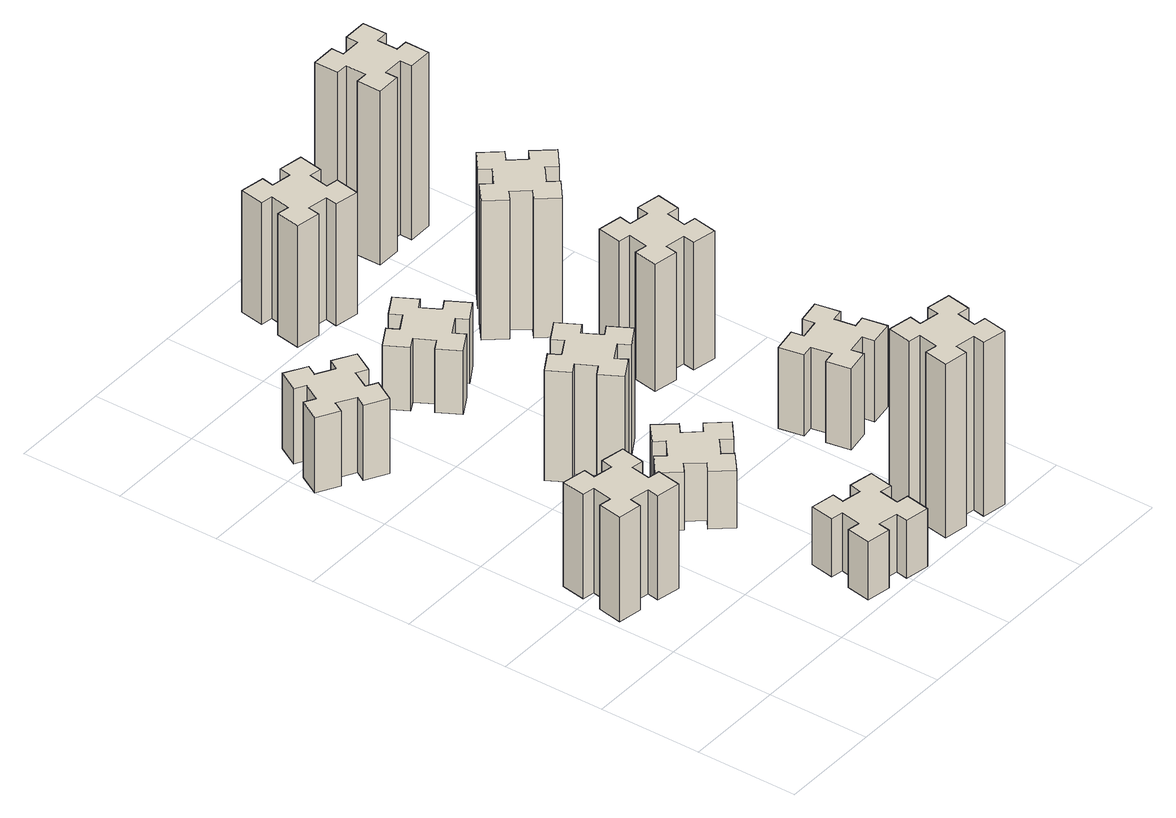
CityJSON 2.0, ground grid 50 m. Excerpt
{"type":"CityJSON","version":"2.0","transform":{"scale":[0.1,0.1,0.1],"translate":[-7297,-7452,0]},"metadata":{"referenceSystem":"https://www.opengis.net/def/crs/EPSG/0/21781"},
"CityObjects":{
"building1":{"type":"Building","attributes":{"class":"1000","function":"1000","usage":"1000","yearOfConstruction":2016,"roofType":"1000","measuredHeight":54,"storeysAboveGround":30,"storeysBelowGround":0},"geometry":[{"type":"Solid","lod":"1","boundaries":[[[[0,1,2,3,4,5,6,7,8,9,10,11,12,13,14,15,16,17,18,19]],[[17,16,20,21]],[[16,15,22,20]],[[15,14,23,22]],[[14,13,24,23]],[[13,12,25,24]],[[12,11,26,25]],[[11,10,27,26]],[[10,9,28,27]],[[9,8,29,28]],[[8,7,30,29]],[[7,6,31,30]],[[6,5,32,31]],[[5,4,33,32]],[[4,3,34,33]],[[3,2,35,34]],[[2,1,36,35]],[[1,0,37,36]],[[0,19,38,37]],[[19,18,39,38]],[[18,17,21,39]],[[24,25,26,27,28,29,30,31,32,33,34,35,36,37,38,39,21,20,22,23]]]]}]},
"building2":{"type":"Building","attributes":{"class":"1000","function":"1000","usage":"1000","yearOfConstruction":2016,"roofType":"1000","measuredHeight":39,"storeysAboveGround":30,"storeysBelowGround":0},"geometry":[{"type":"Solid","lod":"1","boundaries":[[[[40,41,42,43,44,45,46,47,48,49,50,51,52,53,54,55,56,57,58,59]],[[57,56,60,61]],[[56,55,62,60]],[[55,54,63,62]],[[54,53,64,63]],[[53,52,65,64]],[[52,51,66,65]],[[51,50,67,66]],[[50,49,68,67]],[[49,48,69,68]],[[48,47,70,69]],[[47,46,71,70]],[[46,45,72,71]],[[45,44,73,72]],[[44,43,74,73]],[[43,42,75,74]],[[42,41,76,75]],[[41,40,77,76]],[[40,59,78,77]],[[59,58,79,78]],[[58,57,61,79]],[[64,65,66,67,68,69,70,71,72,73,74,75,76,77,78,79,61,60,62,63]]]]}]},
"building3":{"type":"Building","attributes":{"class":"1000","function":"1000","usage":"1000","yearOfConstruction":2016,"roofType":"1000","measuredHeight":30,"storeysAboveGround":30,"storeysBelowGround":0},"geometry":[{"type":"Solid","lod":"1","boundaries":[[[[80,81,82,83,84,85,86,87,88,89,90,91,92,93,94,95,96,97,98,99]],[[97,96,100,101]],[[96,95,102,100]],[[95,94,103,102]],[[94,93,104,103]],[[93,92,105,104]],[[92,91,106,105]],[[91,90,107,106]],[[90,89,108,107]],[[89,88,109,108]],[[88,87,110,109]],[[87,86,111,110]],[[86,85,112,111]],[[85,84,113,112]],[[84,83,114,113]],[[83,82,115,114]],[[82,81,116,115]],[[81,80,117,116]],[[80,99,118,117]],[[99,98,119,118]],[[98,97,101,119]],[[104,105,106,107,108,109,110,111,112,113,114,115,116,117,118,119,101,100,102,103]]]]}]},
"building4":{"type":"Building","attributes":{"class":"1000","function":"1000","usage":"1000","yearOfConstruction":2016,"roofType":"1000","measuredHeight":30,"storeysAboveGround":30,"storeysBelowGround":0},"geometry":[{"type":"Solid","lod":"1","boundaries":[[[[120,121,122,123,124,125,126,127,128,129,130,131,132,133,134,135,136,137,138,139]],[[137,136,140,141]],[[136,135,142,140]],[[135,134,143,142]],[[134,133,144,143]],[[133,132,145,144]],[[132,131,146,145]],[[131,130,147,146]],[[130,129,148,147]],[[129,128,149,148]],[[128,127,150,149]],[[127,126,151,150]],[[126,125,152,151]],[[125,124,153,152]],[[124,123,154,153]],[[123,122,155,154]],[[122,121,156,155]],[[121,120,157,156]],[[120,139,158,157]],[[139,138,159,158]],[[138,137,141,159]],[[144,145,146,147,148,149,150,151,152,153,154,155,156,157,158,159,141,140,142,143]]]]}]},
"building5":{"type":"Building","attributes":{"class":"1000","function":"1000","usage":"1000","yearOfConstruction":2016,"roofType":"1000","measuredHeight":57,"storeysAboveGround":30,"storeysBelowGround":0},"geometry":[{"type":"Solid","lod":"1","boundaries":[[[[160,161,162,163,164,165,166,167,168,169,170,171,172,173,174,175,176,177,178,179]],[[177,176,180,181]],[[176,175,182,180]],[[175,174,183,182]],[[174,173,184,183]],[[173,172,185,184]],[[172,171,186,185]],[[171,170,187,186]],[[170,169,188,187]],[[169,168,189,188]],[[168,167,190,189]],[[167,166,191,190]],[[166,165,192,191]],[[165,164,193,192]],[[164,163,194,193]],[[163,162,195,194]],[[162,161,196,195]],[[161,160,197,196]],[[160,179,198,197]],[[179,178,199,198]],[[178,177,181,199]],[[184,185,186,187,188,189,190,191,192,193,194,195,196,197,198,199,181,180,182,183]]]]}]},
"building6":{"type":"Building","attributes":{"class":"1000","function":"1000","usage":"1000","yearOfConstruction":2016,"roofType":"1000","measuredHeight":90,"storeysAboveGround":30,"storeysBelowGround":0},"geometry":[{"type":"Solid","lod":"1","boundaries":[[[[200,201,202,203,204,205,206,207,208,209,210,211,212,213,214,215,216,217,218,219]],[[217,216,220,221]],[[216,215,222,220]],[[215,214,223,222]],[[214,213,224,223]],[[213,212,225,224]],[[212,211,226,225]],[[211,210,227,226]],[[210,209,228,227]],[[209,208,229,228]],[[208,207,230,229]],[[207,206,231,230]],[[206,205,232,231]],[[205,204,233,232]],[[204,203,234,233]],[[203,202,235,234]],[[202,201,236,235]],[[201,200,237,236]],[[200,219,238,237]],[[219,218,239,238]],[[218,217,221,239]],[[224,225,226,227,228,229,230,231,232,233,234,235,236,237,238,239,221,220,222,223]]]]}]},
"building7":{"type":"Building","attributes":{"class":"1000","function":"1000","usage":"1000","yearOfConstruction":2016,"roofType":"1000","measuredHeight":33,"storeysAboveGround":30,"storeysBelowGround":0},"geometry":[{"type":"Solid","lod":"1","boundaries":[[[[240,241,242,243,244,245,246,247,248,249,250,251,252,253,254,255,256,257,258,259]],[[257,256,260,261]],[[256,255,262,260]],[[255,254,263,262]],[[254,253,264,263]],[[253,252,265,264]],[[252,251,266,265]],[[251,250,267,266]],[[250,249,268,267]],[[249,248,269,268]],[[248,247,270,269]],[[247,246,271,270]],[[246,245,272,271]],[[245,244,273,272]],[[244,243,274,273]],[[243,242,275,274]],[[242,241,276,275]],[[241,240,277,276]],[[240,259,278,277]],[[259,258,279,278]],[[258,257,261,279]],[[264,265,266,267,268,269,270,271,272,273,274,275,276,277,278,279,261,260,262,263]]]]}]},
"building8":{"type":"Building","attributes":{"class":"1000","function":"1000","usage":"1000","yearOfConstruction":2016,"roofType":"1000","measuredHeight":63,"storeysAboveGround":30,"storeysBelowGround":0},"geometry":[{"type":"Solid","lod":"1","boundaries":[[[[280,281,282,283,284,285,286,287,288,289,290,291,292,293,294,295,296,297,298,299]],[[297,296,300,301]],[[296,295,302,300]],[[295,294,303,302]],[[294,293,304,303]],[[293,292,305,304]],[[292,291,306,305]],[[291,290,307,306]],[[290,289,308,307]],[[289,288,309,308]],[[288,287,310,309]],[[287,286,311,310]],[[286,285,312,311]],[[285,284,313,312]],[[284,283,314,313]],[[283,282,315,314]],[[282,281,316,315]],[[281,280,317,316]],[[280,299,318,317]],[[299,298,319,318]],[[298,297,301,319]],[[304,305,306,307,308,309,310,311,312,313,314,315,316,317,318,319,301,300,302,303]]]]}]},
"building9":{"type":"Building","attributes":{"class":"1000","function":"1000","usage":"1000","yearOfConstruction":2016,"roofType":"1000","measuredHeight":42,"storeysAboveGround":30,"storeysBelowGround":0},"geometry":[{"type":"Solid","lod":"1","boundaries":[[[[320,321,322,323,324,325,326,327,328,329,330,331,332,333,334,335,336,337,338,339]],[[337,336,340,341]],[[336,335,342,340]],[[335,334,343,342]],[[334,333,344,343]],[[333,332,345,344]],[[332,331,346,345]],[[331,330,347,346]],[[330,329,348,347]],[[329,328,349,348]],[[328,327,350,349]],[[327,326,351,350]],[[326,325,352,351]],[[325,324,353,352]],[[324,323,354,353]],[[323,322,355,354]],[[322,321,356,355]],[[321,320,357,356]],[[320,339,358,357]],[[339,338,359,358]],[[338,337,341,359]],[[344,345,346,347,348,349,350,351,352,353,354,355,356,357,358,359,341,340,342,343]]]]}]},
"building10":{"type":"Building","attributes":{"class":"1000","function":"1000","usage":"1000","yearOfConstruction":2016,"roofType":"1000","measuredHeight":66,"storeysAboveGround":30,"storeysBelowGround":0},"geometry":[{"type":"Solid","lod":"1","boundaries":[[[[360,361,362,363,364,365,366,367,368,369,370,371,372,373,374,375,376,377,378,379]],[[377,376,380,381]],[[376,375,382,380]],[[375,374,383,382]],[[374,373,384,383]],[[373,372,385,384]],[[372,371,386,385]],[[371,370,387,386]],[[370,369,388,387]],[[369,368,389,388]],[[368,367,390,389]],[[367,366,391,390]],[[366,365,392,391]],[[365,364,393,392]],[[364,363,394,393]],[[363,362,395,394]],[[362,361,396,395]],[[361,360,397,396]],[[360,379,398,397]],[[379,378,399,398]],[[378,377,381,399]],[[384,385,386,387,388,389,390,391,392,393,394,395,396,397,398,399,381,380,382,383]]]]}]},
"building11":{"type":"Building","attributes":{"class":"1000","function":"1000","usage":"1000","yearOfConstruction":2016,"roofType":"1000","measuredHeight":72,"storeysAboveGround":30,"storeysBelowGround":0},"geometry":[{"type":"Solid","lod":"1","boundaries":[[[[400,401,402,403,404,405,406,407,408,409,410,411,412,413,414,415,416,417,418,419]],[[417,416,420,421]],[[416,415,422,420]],[[415,414,423,422]],[[414,413,424,423]],[[413,412,425,424]],[[412,411,426,425]],[[411,410,427,426]],[[410,409,428,427]],[[409,408,429,428]],[[408,407,430,429]],[[407,406,431,430]],[[406,405,432,431]],[[405,404,433,432]],[[404,403,434,433]],[[403,402,435,434]],[[402,401,436,435]],[[401,400,437,436]],[[400,419,438,437]],[[419,418,439,438]],[[418,417,421,439]],[[424,425,426,427,428,429,430,431,432,433,434,435,436,437,438,439,421,420,422,423]]]]}]},
"building12":{"type":"Building","attributes":{"class":"1000","function":"1000","usage":"1000","yearOfConstruction":2016,"roofType":"1000","measuredHeight":90,"storeysAboveGround":30,"storeysBelowGround":0},"geometry":[{"type":"Solid","lod":"1","boundaries":[[[[440,441,442,443,444,445,446,447,448,449,450,451,452,453,454,455,456,457,458,459]],[[457,456,460,461]],[[456,455,462,460]],[[455,454,463,462]],[[454,453,464,463]],[[453,452,465,464]],[[452,451,466,465]],[[451,450,467,466]],[[450,449,468,467]],[[449,448,469,468]],[[448,447,470,469]],[[447,446,471,470]],[[446,445,472,471]],[[445,444,473,472]],[[444,443,474,473]],[[443,442,475,474]],[[442,441,476,475]],[[441,440,477,476]],[[440,459,478,477]],[[459,458,479,478]],[[458,457,461,479]],[[464,465,466,467,468,469,470,471,472,473,474,475,476,477,478,479,461,460,462,463]]]]}]}
},
"vertices":[
[335,877,0],[352,975,0],[411,965,0],[432,1083,0],[314,1104,0],[304,1045,0],[205,1062,0],[216,1121,0],[97,1142,0],[77,1024,0],[136,1014,0],[118,915,0],[59,926,0],[38,807,0],[157,787,0],[167,846,0],[265,828,0],[255,769,0],[373,748,0],[394,867,0],[265,828,540],[255,769,540],[167,846,540],[157,787,540],[38,807,540],[59,926,540],[118,915,540],[136,1014,540],[77,1024,540],[97,1142,540],[216,1121,540],[205,1062,540],[304,1045,540],[314,1104,540],[432,1083,540],[411,965,540],[352,975,540],[335,877,540],[394,867,540],[373,748,540],
[306,2327,0],[356,2414,0],[408,2384,0],[468,2488,0],[364,2548,0],[334,2496,0],[247,2546,0],[277,2598,0],[173,2658,0],[113,2554,0],[165,2524,0],[115,2437,0],[63,2467,0],[3,2363,0],[107,2303,0],[137,2355,0],[224,2305,0],[194,2253,0],[298,2193,0],[358,2297,0],[224,2305,390],[194,2253,390],[137,2355,390],[107,2303,390],[3,2363,390],[63,2467,390],[115,2437,390],[165,2524,390],[113,2554,390],[173,2658,390],[277,2598,390],[247,2546,390],[334,2496,390],[364,2548,390],[468,2488,390],[408,2384,390],[356,2414,390],[306,2327,390],[358,2297,390],[298,2193,390],
[876,274,0],[858,175,0],[799,186,0],[778,67,0],[897,47,0],[907,106,0],[1005,88,0],[995,29,0],[1113,8,0],[1134,127,0],[1075,137,0],[1092,235,0],[1151,225,0],[1172,343,0],[1054,364,0],[1044,305,0],[945,322,0],[956,381,0],[837,402,0],[817,284,0],[945,322,300],[956,381,300],[1044,305,300],[1054,364,300],[1172,343,300],[1151,225,300],[1092,235,300],[1075,137,300],[1134,127,300],[1113,8,300],[995,29,300],[1005,88,300],[907,106,300],[897,47,300],[778,67,300],[799,186,300],[858,175,300],[876,274,300],[817,284,300],[837,402,300],
[908,929,0],[984,993,0],[1023,947,0],[1115,1024,0],[1038,1116,0],[992,1078,0],[927,1154,0],[973,1193,0],[896,1285,0],[804,1208,0],[843,1162,0],[766,1097,0],[728,1143,0],[636,1066,0],[713,974,0],[759,1013,0],[823,936,0],[777,898,0],[854,806,0],[946,883,0],[823,936,300],[777,898,300],[759,1013,300],[713,974,300],[636,1066,300],[728,1143,300],[766,1097,300],[843,1162,300],[804,1208,300],[896,1285,300],[973,1193,300],[927,1154,300],[992,1078,300],[1038,1116,300],[1115,1024,300],[1023,947,300],[984,993,300],[908,929,300],[946,883,300],[854,806,300],
[864,1706,0],[777,1656,0],[747,1708,0],[643,1648,0],[703,1544,0],[755,1574,0],[805,1487,0],[753,1457,0],[813,1353,0],[917,1413,0],[887,1465,0],[974,1515,0],[1004,1463,0],[1108,1523,0],[1048,1627,0],[996,1597,0],[946,1684,0],[998,1714,0],[938,1818,0],[834,1758,0],[946,1684,570],[998,1714,570],[996,1597,570],[1048,1627,570],[1108,1523,570],[1004,1463,570],[974,1515,570],[887,1465,570],[917,1413,570],[813,1353,570],[753,1457,570],[805,1487,570],[755,1574,570],[703,1544,570],[643,1648,570],[747,1708,570],[777,1656,570],[864,1706,570],[834,1758,570],[938,1818,570],
[1584,305,0],[1485,322,0],[1496,381,0],[1377,402,0],[1357,284,0],[1416,274,0],[1398,175,0],[1339,186,0],[1318,67,0],[1437,47,0],[1447,106,0],[1545,88,0],[1535,29,0],[1653,8,0],[1674,127,0],[1615,137,0],[1632,235,0],[1691,225,0],[1712,343,0],[1594,364,0],[1632,235,900],[1691,225,900],[1615,137,900],[1674,127,900],[1653,8,900],[1535,29,900],[1545,88,900],[1447,106,900],[1437,47,900],[1318,67,900],[1339,186,900],[1398,175,900],[1416,274,900],[1357,284,900],[1377,402,900],[1496,381,900],[1485,322,900],[1584,305,900],[1594,364,900],[1712,343,900],
[755,2414,0],[805,2327,0],[753,2297,0],[813,2193,0],[917,2253,0],[887,2305,0],[974,2355,0],[1004,2303,0],[1108,2363,0],[1048,2467,0],[996,2437,0],[946,2524,0],[998,2554,0],[938,2658,0],[834,2598,0],[864,2546,0],[777,2496,0],[747,2548,0],[643,2488,0],[703,2384,0],[777,2496,330],[747,2548,330],[864,2546,330],[834,2598,330],[938,2658,330],[998,2554,330],[946,2524,330],[996,2437,330],[1048,2467,330],[1108,2363,330],[1004,2303,330],[974,2355,330],[887,2305,330],[917,2253,330],[813,2193,330],[753,2297,330],[805,2327,330],[755,2414,330],[703,2384,330],[643,2488,330],
[876,3234,0],[858,3135,0],[799,3146,0],[778,3027,0],[897,3007,0],[907,3066,0],[1005,3048,0],[995,2989,0],[1113,2968,0],[1134,3087,0],[1075,3097,0],[1092,3195,0],[1151,3185,0],[1172,3303,0],[1054,3324,0],[1044,3265,0],[945,3282,0],[956,3341,0],[837,3362,0],[817,3244,0],[945,3282,630],[956,3341,630],[1044,3265,630],[1054,3324,630],[1172,3303,630],[1151,3185,630],[1092,3195,630],[1075,3097,630],[1134,3087,630],[1113,2968,630],[995,2989,630],[1005,3048,630],[907,3066,630],[897,3007,630],[778,3027,630],[799,3146,630],[858,3135,630],[876,3234,630],[817,3244,630],[837,3362,630],
[1685,828,0],[1784,846,0],[1794,787,0],[1912,807,0],[1891,926,0],[1832,915,0],[1815,1014,0],[1874,1024,0],[1853,1142,0],[1735,1121,0],[1745,1062,0],[1647,1045,0],[1637,1104,0],[1518,1083,0],[1539,965,0],[1598,975,0],[1616,877,0],[1557,867,0],[1577,748,0],[1696,769,0],[1616,877,420],[1557,867,420],[1598,975,420],[1539,965,420],[1518,1083,420],[1637,1104,420],[1647,1045,420],[1745,1062,420],[1735,1121,420],[1853,1142,420],[1874,1024,420],[1815,1014,420],[1832,915,420],[1891,926,420],[1912,807,420],[1794,787,420],[1784,846,420],[1685,828,420],[1696,769,420],[1577,748,420],
[1547,1686,0],[1645,1668,0],[1635,1609,0],[1753,1588,0],[1774,1707,0],[1715,1717,0],[1732,1815,0],[1791,1805,0],[1812,1923,0],[1694,1944,0],[1684,1885,0],[1585,1902,0],[1596,1961,0],[1477,1982,0],[1457,1864,0],[1516,1854,0],[1498,1755,0],[1439,1766,0],[1418,1647,0],[1537,1627,0],[1498,1755,660],[1439,1766,660],[1516,1854,660],[1457,1864,660],[1477,1982,660],[1596,1961,660],[1585,1902,660],[1684,1885,660],[1694,1944,660],[1812,1923,660],[1791,1805,660],[1732,1815,660],[1715,1717,660],[1774,1707,660],[1753,1588,660],[1635,1609,660],[1645,1668,660],[1547,1686,660],[1537,1627,660],[1418,1647,660],
[1483,2542,0],[1406,2477,0],[1368,2523,0],[1276,2446,0],[1353,2354,0],[1399,2393,0],[1463,2316,0],[1417,2278,0],[1494,2186,0],[1586,2263,0],[1548,2309,0],[1624,2373,0],[1663,2327,0],[1755,2404,0],[1678,2496,0],[1632,2458,0],[1567,2534,0],[1613,2573,0],[1536,2665,0],[1444,2588,0],[1567,2534,720],[1613,2573,720],[1632,2458,720],[1678,2496,720],[1755,2404,720],[1663,2327,720],[1624,2373,720],[1548,2309,720],[1586,2263,720],[1494,2186,720],[1417,2278,720],[1463,2316,720],[1399,2393,720],[1353,2354,720],[1276,2446,720],[1368,2523,720],[1406,2477,720],[1483,2542,720],[1444,2588,720],[1536,2665,720],
[1565,3155,0],[1665,3155,0],[1665,3095,0],[1785,3095,0],[1785,3215,0],[1725,3215,0],[1725,3315,0],[1785,3315,0],[1785,3435,0],[1665,3435,0],[1665,3375,0],[1565,3375,0],[1565,3435,0],[1445,3435,0],[1445,3315,0],[1505,3315,0],[1505,3215,0],[1445,3215,0],[1445,3095,0],[1565,3095,0],[1505,3215,900],[1445,3215,900],[1505,3315,900],[1445,3315,900],[1445,3435,900],[1565,3435,900],[1565,3375,900],[1665,3375,900],[1665,3435,900],[1785,3435,900],[1785,3315,900],[1725,3315,900],[1725,3215,900],[1785,3215,900],[1785,3095,900],[1665,3095,900],[1665,3155,900],[1565,3155,900],[1565,3095,900],[1445,3095,900]
]}
